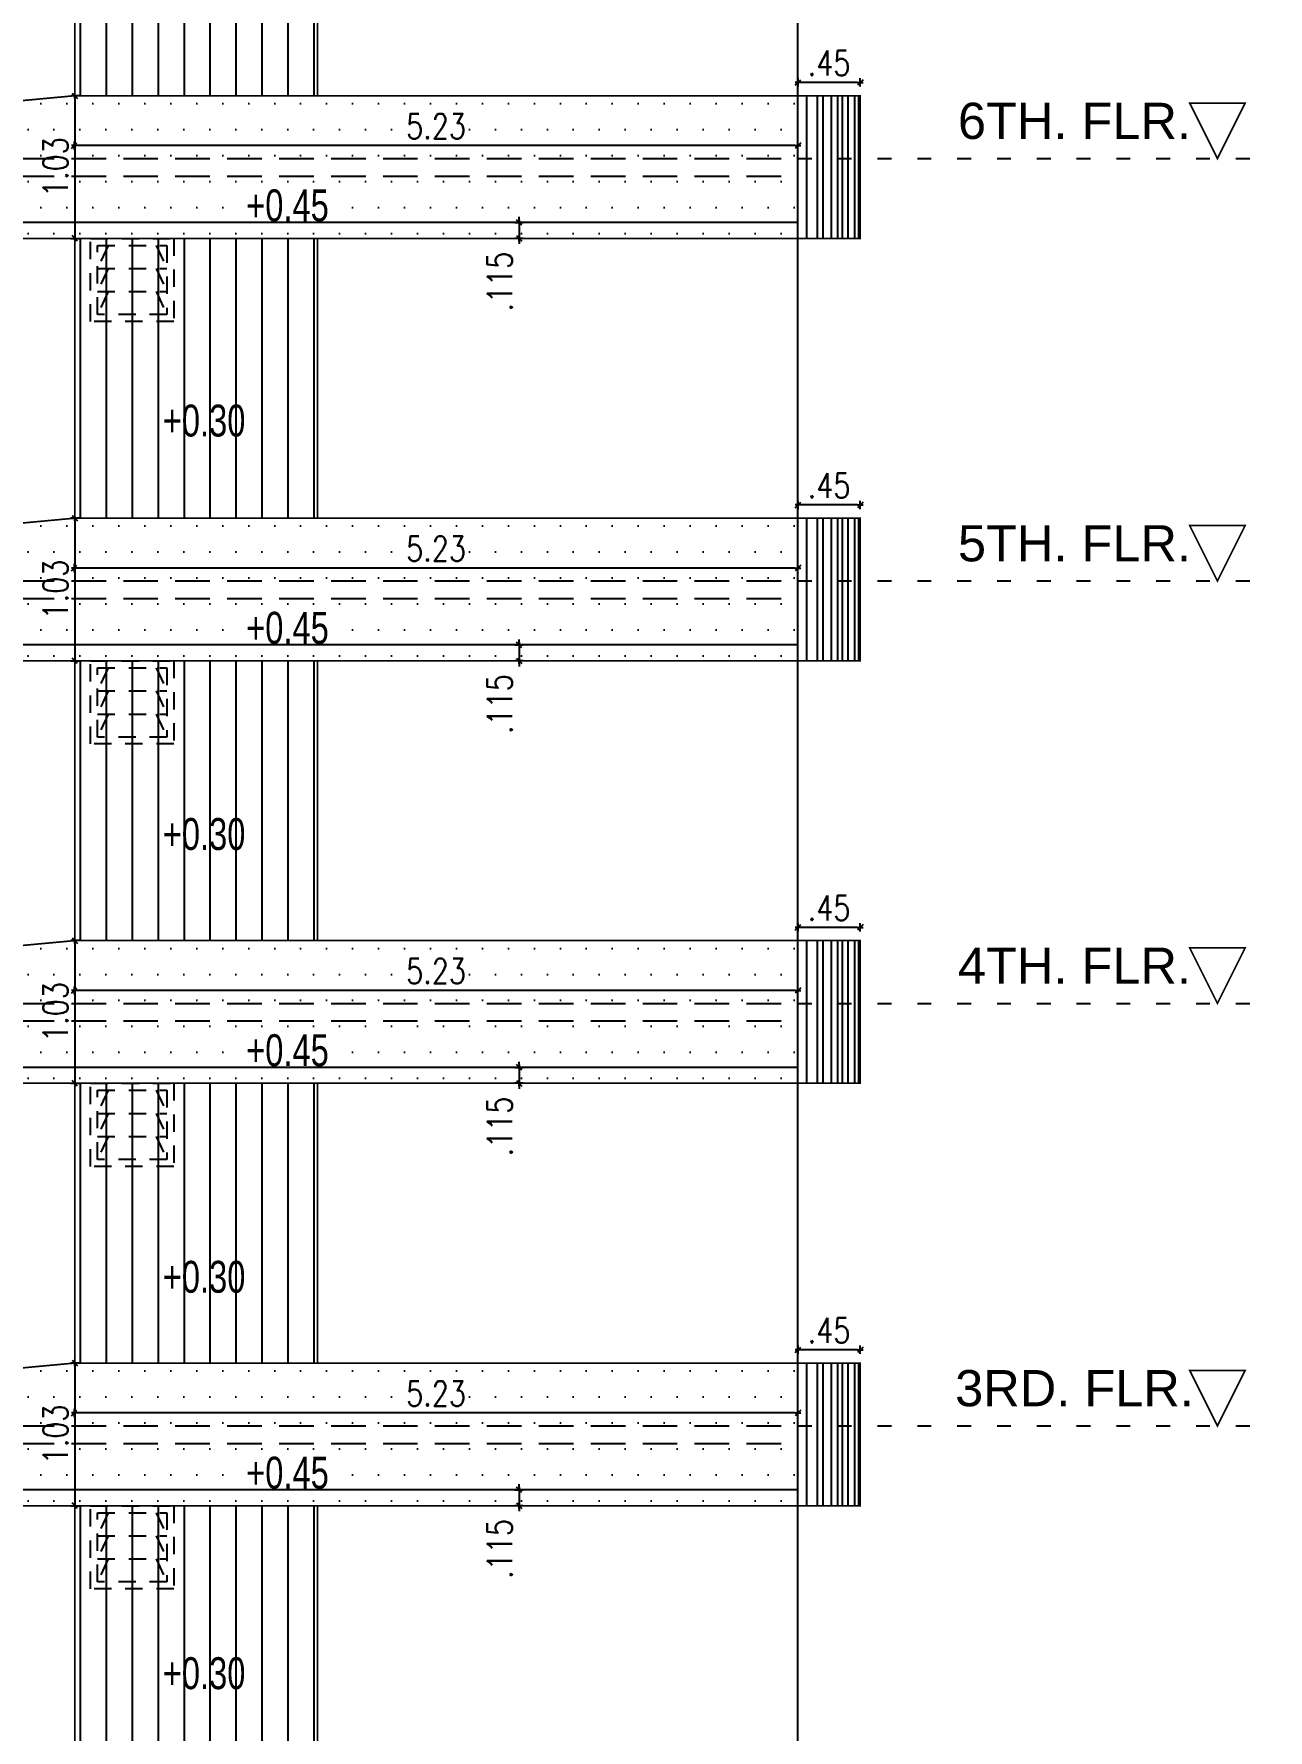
# Model space of a CAD drawing. Header units: inches. Extents: x 14235 to 14499, y 0 to 2549.
# Drawn here: x 14401.8 to 14410.71, y 2422.26 to 2434.5 of the extents above; entities that cross this region are included whole.
import ezdxf
from ezdxf.enums import TextEntityAlignment as Align

# ---------------------------------------------------------------- set-up
doc = ezdxf.new("R2010")
doc.units = ezdxf.units.IN
doc.header["$LTSCALE"] = 0.25
doc.header["$MEASUREMENT"] = 0
doc.header["$PDMODE"] = 35
doc.linetypes.add('DASHEDX2', pattern=[1.5, 1, -0.5])
doc.linetypes.add('DOTX2', pattern=[0.5, 0, -0.5])
for name, color, linetype in [('edges', 1, 'Continuous'), ('ELE.PROJ.', 1, 'Continuous'), ('hatch', 251, 'Continuous'), ('proj-internal', 1, 'DASHEDX2'), ('text-large', 7, 'Continuous'), ('wall', 7, 'Continuous'), ('WORK TEX', 6, 'Continuous'), ('WORKING DIM', 7, 'Continuous')]:
    doc.layers.add(name, color=color, linetype=linetype)
doc.styles.add('ARL', font='swisscl_0.ttf')
doc.styles.add('romans', font='romans.shx', dxfattribs={"width": 0.8})
doc.styles.add('SansSerif', font='sanss__.ttf', dxfattribs={"width": 0.8})
doc.dimstyles.new('121', dxfattribs={"dimscale": 0.1, "dimtxt": 1.8, "dimasz": 0.2, "dimexe": 0.03125, "dimexo": 0.25, "dimgap": 0.5, "dimtad": 1, "dimzin": 4, "dimdsep": 46, "dimtxsty": 'romans', "dimblk1": 'MINITICK', "dimblk2": 'MINITICK', "dimsah": 1, "dimcen": 1, "dimse1": 1, "dimse2": 1, "dimclrd": 252, "dimclre": 256, "dimclrt": 7, "dimadec": 3, "dimazin": 0, "dimtfac": 0.8, "dimtix": 1, "dimtmove": 2, "dimatfit": 3, "dimfxl": 0, "dimtolj": 1, "dimtzin": 3, "dimarcsym": 0})

# ---------------------------------------------------------------- blocks, each defined once
blk = doc.blocks.new('MINITICK')
at = {"color": 7}
for p, q in [((1, 1), (-1, -1)), ((-1, 0), (1, 0)), ((0, -1.5), (0, 1.5))]:
    blk.add_line(p, q, dxfattribs=at)
blk = doc.blocks.new('*D1289')
at = {"layer": 'Defpoints', "color": 0, "transparency": 16777216}
for p in [(14402.09, 2424.906), (14407.316, 2424.906), (14402.09, 2424.546)]:
    blk.add_point(p, dxfattribs=at)
at = {"layer": 'WORKING DIM', "color": 252, "lineweight": -2, "transparency": 16777216}
blk.add_line((14407.296, 2424.546), (14402.11, 2424.546), dxfattribs=at)
at = {"layer": 'WORKING DIM', "color": 252, "lineweight": -2, "transparency": 16777216, "xscale": 0.02, "yscale": 0.02, "zscale": 0.02, "rotation": 180}
blk.add_blockref('MINITICK', (14402.09, 2424.546), dxfattribs=at)
at = {"layer": 'WORKING DIM', "color": 252, "lineweight": -2, "transparency": 16777216, "xscale": 0.02, "yscale": 0.02, "zscale": 0.02}
blk.add_blockref('MINITICK', (14407.316, 2424.546), dxfattribs=at)
at = {"layer": 'WORKING DIM', "color": 7, "transparency": 16777216, "insert": (14404.703, 2424.686), "char_height": 0.18, "attachment_point": 5, "style": 'romans'}
blk.add_mtext('\\A1;5.23', dxfattribs=at)
blk = doc.blocks.new('*D1290')
at = {"layer": 'Defpoints', "color": 0, "transparency": 16777216}
for p in [(14402.095, 2424.906), (14402.095, 2423.876), (14402.095, 2423.876)]:
    blk.add_point(p, dxfattribs=at)
at = {"layer": 'WORKING DIM', "color": 252, "lineweight": -2, "transparency": 16777216}
blk.add_line((14402.095, 2424.886), (14402.095, 2423.896), dxfattribs=at)
at = {"layer": 'WORKING DIM', "color": 252, "lineweight": -2, "transparency": 16777216, "xscale": 0.02, "yscale": 0.02, "zscale": 0.02}
for p, rotation in [((14402.095, 2424.906), 90), ((14402.095, 2423.876), 270)]:
    blk.add_blockref('MINITICK', p, dxfattribs=dict(at, rotation=rotation))
at = {"layer": 'WORKING DIM', "color": 7, "transparency": 16777216, "insert": (14401.955, 2424.391), "char_height": 0.18, "attachment_point": 5, "rotation": 90, "style": 'romans'}
blk.add_mtext('\\A1;1.03', dxfattribs=at)
blk = doc.blocks.new('*D1291')
at = {"layer": 'Defpoints', "color": 0, "transparency": 16777216}
for p in [(14407.316, 2425.002), (14407.316, 2424.906), (14407.766, 2424.906)]:
    blk.add_point(p, dxfattribs=at)
at = {"layer": 'WORKING DIM', "color": 252, "lineweight": -2, "transparency": 16777216}
blk.add_line((14407.746, 2425.002), (14407.336, 2425.002), dxfattribs=at)
at = {"layer": 'WORKING DIM', "color": 252, "lineweight": -2, "transparency": 16777216, "xscale": 0.02, "yscale": 0.02, "zscale": 0.02, "rotation": 180}
blk.add_blockref('MINITICK', (14407.316, 2425.002), dxfattribs=at)
at = {"layer": 'WORKING DIM', "color": 252, "lineweight": -2, "transparency": 16777216, "xscale": 0.02, "yscale": 0.02, "zscale": 0.02}
blk.add_blockref('MINITICK', (14407.766, 2425.002), dxfattribs=at)
at = {"layer": 'WORKING DIM', "color": 7, "transparency": 16777216, "insert": (14407.541, 2425.142), "char_height": 0.18, "attachment_point": 5, "style": 'romans'}
blk.add_mtext('\\A1;.45', dxfattribs=at)
blk = doc.blocks.new('*D1301')
at = {"layer": 'Defpoints', "color": 0, "transparency": 16777216}
for p in [(14402.09, 2427.956), (14407.316, 2427.956), (14402.09, 2427.596)]:
    blk.add_point(p, dxfattribs=at)
at = {"layer": 'WORKING DIM', "color": 252, "lineweight": -2, "transparency": 16777216}
blk.add_line((14407.296, 2427.596), (14402.11, 2427.596), dxfattribs=at)
at = {"layer": 'WORKING DIM', "color": 252, "lineweight": -2, "transparency": 16777216, "xscale": 0.02, "yscale": 0.02, "zscale": 0.02, "rotation": 180}
blk.add_blockref('MINITICK', (14402.09, 2427.596), dxfattribs=at)
at = {"layer": 'WORKING DIM', "color": 252, "lineweight": -2, "transparency": 16777216, "xscale": 0.02, "yscale": 0.02, "zscale": 0.02}
blk.add_blockref('MINITICK', (14407.316, 2427.596), dxfattribs=at)
at = {"layer": 'WORKING DIM', "color": 7, "transparency": 16777216, "insert": (14404.703, 2427.736), "char_height": 0.18, "attachment_point": 5, "style": 'romans'}
blk.add_mtext('\\A1;5.23', dxfattribs=at)
blk = doc.blocks.new('*D1302')
at = {"layer": 'Defpoints', "color": 0, "transparency": 16777216}
for p in [(14402.095, 2427.956), (14402.095, 2426.926), (14402.095, 2426.926)]:
    blk.add_point(p, dxfattribs=at)
at = {"layer": 'WORKING DIM', "color": 252, "lineweight": -2, "transparency": 16777216}
blk.add_line((14402.095, 2427.936), (14402.095, 2426.946), dxfattribs=at)
at = {"layer": 'WORKING DIM', "color": 252, "lineweight": -2, "transparency": 16777216, "xscale": 0.02, "yscale": 0.02, "zscale": 0.02}
for p, rotation in [((14402.095, 2427.956), 90), ((14402.095, 2426.926), 270)]:
    blk.add_blockref('MINITICK', p, dxfattribs=dict(at, rotation=rotation))
at = {"layer": 'WORKING DIM', "color": 7, "transparency": 16777216, "insert": (14401.955, 2427.441), "char_height": 0.18, "attachment_point": 5, "rotation": 90, "style": 'romans'}
blk.add_mtext('\\A1;1.03', dxfattribs=at)
blk = doc.blocks.new('*D1303')
at = {"layer": 'Defpoints', "color": 0, "transparency": 16777216}
for p in [(14407.316, 2428.052), (14407.316, 2427.956), (14407.766, 2427.956)]:
    blk.add_point(p, dxfattribs=at)
at = {"layer": 'WORKING DIM', "color": 252, "lineweight": -2, "transparency": 16777216}
blk.add_line((14407.746, 2428.052), (14407.336, 2428.052), dxfattribs=at)
at = {"layer": 'WORKING DIM', "color": 252, "lineweight": -2, "transparency": 16777216, "xscale": 0.02, "yscale": 0.02, "zscale": 0.02, "rotation": 180}
blk.add_blockref('MINITICK', (14407.316, 2428.052), dxfattribs=at)
at = {"layer": 'WORKING DIM', "color": 252, "lineweight": -2, "transparency": 16777216, "xscale": 0.02, "yscale": 0.02, "zscale": 0.02}
blk.add_blockref('MINITICK', (14407.766, 2428.052), dxfattribs=at)
at = {"layer": 'WORKING DIM', "color": 7, "transparency": 16777216, "insert": (14407.541, 2428.192), "char_height": 0.18, "attachment_point": 5, "style": 'romans'}
blk.add_mtext('\\A1;.45', dxfattribs=at)
blk = doc.blocks.new('*D1313')
at = {"layer": 'Defpoints', "color": 0, "transparency": 16777216}
for p in [(14402.09, 2431.006), (14407.316, 2431.006), (14402.09, 2430.646)]:
    blk.add_point(p, dxfattribs=at)
at = {"layer": 'WORKING DIM', "color": 252, "lineweight": -2, "transparency": 16777216}
blk.add_line((14407.296, 2430.646), (14402.11, 2430.646), dxfattribs=at)
at = {"layer": 'WORKING DIM', "color": 252, "lineweight": -2, "transparency": 16777216, "xscale": 0.02, "yscale": 0.02, "zscale": 0.02, "rotation": 180}
blk.add_blockref('MINITICK', (14402.09, 2430.646), dxfattribs=at)
at = {"layer": 'WORKING DIM', "color": 252, "lineweight": -2, "transparency": 16777216, "xscale": 0.02, "yscale": 0.02, "zscale": 0.02}
blk.add_blockref('MINITICK', (14407.316, 2430.646), dxfattribs=at)
at = {"layer": 'WORKING DIM', "color": 7, "transparency": 16777216, "insert": (14404.703, 2430.786), "char_height": 0.18, "attachment_point": 5, "style": 'romans'}
blk.add_mtext('\\A1;5.23', dxfattribs=at)
blk = doc.blocks.new('*D1314')
at = {"layer": 'Defpoints', "color": 0, "transparency": 16777216}
for p in [(14402.095, 2431.006), (14402.095, 2429.976), (14402.095, 2429.976)]:
    blk.add_point(p, dxfattribs=at)
at = {"layer": 'WORKING DIM', "color": 252, "lineweight": -2, "transparency": 16777216}
blk.add_line((14402.095, 2430.986), (14402.095, 2429.996), dxfattribs=at)
at = {"layer": 'WORKING DIM', "color": 252, "lineweight": -2, "transparency": 16777216, "xscale": 0.02, "yscale": 0.02, "zscale": 0.02}
for p, rotation in [((14402.095, 2431.006), 90), ((14402.095, 2429.976), 270)]:
    blk.add_blockref('MINITICK', p, dxfattribs=dict(at, rotation=rotation))
at = {"layer": 'WORKING DIM', "color": 7, "transparency": 16777216, "insert": (14401.955, 2430.491), "char_height": 0.18, "attachment_point": 5, "rotation": 90, "style": 'romans'}
blk.add_mtext('\\A1;1.03', dxfattribs=at)
blk = doc.blocks.new('*D1315')
at = {"layer": 'Defpoints', "color": 0, "transparency": 16777216}
for p in [(14407.316, 2431.102), (14407.316, 2431.006), (14407.766, 2431.006)]:
    blk.add_point(p, dxfattribs=at)
at = {"layer": 'WORKING DIM', "color": 252, "lineweight": -2, "transparency": 16777216}
blk.add_line((14407.746, 2431.102), (14407.336, 2431.102), dxfattribs=at)
at = {"layer": 'WORKING DIM', "color": 252, "lineweight": -2, "transparency": 16777216, "xscale": 0.02, "yscale": 0.02, "zscale": 0.02, "rotation": 180}
blk.add_blockref('MINITICK', (14407.316, 2431.102), dxfattribs=at)
at = {"layer": 'WORKING DIM', "color": 252, "lineweight": -2, "transparency": 16777216, "xscale": 0.02, "yscale": 0.02, "zscale": 0.02}
blk.add_blockref('MINITICK', (14407.766, 2431.102), dxfattribs=at)
at = {"layer": 'WORKING DIM', "color": 7, "transparency": 16777216, "insert": (14407.541, 2431.242), "char_height": 0.18, "attachment_point": 5, "style": 'romans'}
blk.add_mtext('\\A1;.45', dxfattribs=at)
blk = doc.blocks.new('*D1325')
at = {"layer": 'Defpoints', "color": 0, "transparency": 16777216}
for p in [(14402.09, 2434.056), (14407.316, 2434.056), (14402.09, 2433.696)]:
    blk.add_point(p, dxfattribs=at)
at = {"layer": 'WORKING DIM', "color": 252, "lineweight": -2, "transparency": 16777216}
blk.add_line((14407.296, 2433.696), (14402.11, 2433.696), dxfattribs=at)
at = {"layer": 'WORKING DIM', "color": 252, "lineweight": -2, "transparency": 16777216, "xscale": 0.02, "yscale": 0.02, "zscale": 0.02, "rotation": 180}
blk.add_blockref('MINITICK', (14402.09, 2433.696), dxfattribs=at)
at = {"layer": 'WORKING DIM', "color": 252, "lineweight": -2, "transparency": 16777216, "xscale": 0.02, "yscale": 0.02, "zscale": 0.02}
blk.add_blockref('MINITICK', (14407.316, 2433.696), dxfattribs=at)
at = {"layer": 'WORKING DIM', "color": 7, "transparency": 16777216, "insert": (14404.703, 2433.836), "char_height": 0.18, "attachment_point": 5, "style": 'romans'}
blk.add_mtext('\\A1;5.23', dxfattribs=at)
blk = doc.blocks.new('*D1326')
at = {"layer": 'Defpoints', "color": 0, "transparency": 16777216}
for p in [(14402.095, 2434.056), (14402.095, 2433.026), (14402.095, 2433.026)]:
    blk.add_point(p, dxfattribs=at)
at = {"layer": 'WORKING DIM', "color": 252, "lineweight": -2, "transparency": 16777216}
blk.add_line((14402.095, 2434.036), (14402.095, 2433.046), dxfattribs=at)
at = {"layer": 'WORKING DIM', "color": 252, "lineweight": -2, "transparency": 16777216, "xscale": 0.02, "yscale": 0.02, "zscale": 0.02}
for p, rotation in [((14402.095, 2434.056), 90), ((14402.095, 2433.026), 270)]:
    blk.add_blockref('MINITICK', p, dxfattribs=dict(at, rotation=rotation))
at = {"layer": 'WORKING DIM', "color": 7, "transparency": 16777216, "insert": (14401.955, 2433.541), "char_height": 0.18, "attachment_point": 5, "rotation": 90, "style": 'romans'}
blk.add_mtext('\\A1;1.03', dxfattribs=at)
blk = doc.blocks.new('*D1327')
at = {"layer": 'Defpoints', "color": 0, "transparency": 16777216}
for p in [(14407.316, 2434.152), (14407.316, 2434.056), (14407.766, 2434.056)]:
    blk.add_point(p, dxfattribs=at)
at = {"layer": 'WORKING DIM', "color": 252, "lineweight": -2, "transparency": 16777216}
blk.add_line((14407.746, 2434.152), (14407.336, 2434.152), dxfattribs=at)
at = {"layer": 'WORKING DIM', "color": 252, "lineweight": -2, "transparency": 16777216, "xscale": 0.02, "yscale": 0.02, "zscale": 0.02, "rotation": 180}
blk.add_blockref('MINITICK', (14407.316, 2434.152), dxfattribs=at)
at = {"layer": 'WORKING DIM', "color": 252, "lineweight": -2, "transparency": 16777216, "xscale": 0.02, "yscale": 0.02, "zscale": 0.02}
blk.add_blockref('MINITICK', (14407.766, 2434.152), dxfattribs=at)
at = {"layer": 'WORKING DIM', "color": 7, "transparency": 16777216, "insert": (14407.541, 2434.292), "char_height": 0.18, "attachment_point": 5, "style": 'romans'}
blk.add_mtext('\\A1;.45', dxfattribs=at)
blk = doc.blocks.new('*D1532')
at = {"layer": 'Defpoints', "color": 0, "transparency": 16777216}
for p in [(14404.997, 2423.991), (14404.997, 2423.876), (14405.303, 2423.876)]:
    blk.add_point(p, dxfattribs=at)
at = {"layer": 'WORKING DIM', "color": 252, "lineweight": -2, "transparency": 16777216}
for p, q in [((14405.303, 2424.011), (14405.303, 2424.031)), ((14405.303, 2423.991), (14405.303, 2423.876)), ((14405.303, 2423.856), (14405.303, 2423.836))]:
    blk.add_line(p, q, dxfattribs=at)
at = {"layer": 'WORKING DIM', "color": 252, "lineweight": -2, "transparency": 16777216, "xscale": 0.02, "yscale": 0.02, "zscale": 0.02}
for p, rotation in [((14405.303, 2423.991), 270), ((14405.303, 2423.876), 90)]:
    blk.add_blockref('MINITICK', p, dxfattribs=dict(at, rotation=rotation))
at = {"layer": 'WORKING DIM', "color": 7, "transparency": 16777216, "insert": (14405.163, 2423.564), "char_height": 0.18, "attachment_point": 5, "rotation": 90, "style": 'romans'}
blk.add_mtext('\\A1;.115', dxfattribs=at)
blk = doc.blocks.new('*D1534')
at = {"layer": 'Defpoints', "color": 0, "transparency": 16777216}
for p in [(14404.997, 2427.041), (14404.997, 2426.926), (14405.303, 2426.926)]:
    blk.add_point(p, dxfattribs=at)
at = {"layer": 'WORKING DIM', "color": 252, "lineweight": -2, "transparency": 16777216}
for p, q in [((14405.303, 2427.061), (14405.303, 2427.081)), ((14405.303, 2427.041), (14405.303, 2426.926)), ((14405.303, 2426.906), (14405.303, 2426.886))]:
    blk.add_line(p, q, dxfattribs=at)
at = {"layer": 'WORKING DIM', "color": 252, "lineweight": -2, "transparency": 16777216, "xscale": 0.02, "yscale": 0.02, "zscale": 0.02}
for p, rotation in [((14405.303, 2427.041), 270), ((14405.303, 2426.926), 90)]:
    blk.add_blockref('MINITICK', p, dxfattribs=dict(at, rotation=rotation))
at = {"layer": 'WORKING DIM', "color": 7, "transparency": 16777216, "insert": (14405.163, 2426.614), "char_height": 0.18, "attachment_point": 5, "rotation": 90, "style": 'romans'}
blk.add_mtext('\\A1;.115', dxfattribs=at)
blk = doc.blocks.new('*D1536')
at = {"layer": 'Defpoints', "color": 0, "transparency": 16777216}
for p in [(14404.997, 2430.091), (14404.997, 2429.976), (14405.303, 2429.976)]:
    blk.add_point(p, dxfattribs=at)
at = {"layer": 'WORKING DIM', "color": 252, "lineweight": -2, "transparency": 16777216}
for p, q in [((14405.303, 2430.111), (14405.303, 2430.131)), ((14405.303, 2430.091), (14405.303, 2429.976)), ((14405.303, 2429.956), (14405.303, 2429.936))]:
    blk.add_line(p, q, dxfattribs=at)
at = {"layer": 'WORKING DIM', "color": 252, "lineweight": -2, "transparency": 16777216, "xscale": 0.02, "yscale": 0.02, "zscale": 0.02}
for p, rotation in [((14405.303, 2430.091), 270), ((14405.303, 2429.976), 90)]:
    blk.add_blockref('MINITICK', p, dxfattribs=dict(at, rotation=rotation))
at = {"layer": 'WORKING DIM', "color": 7, "transparency": 16777216, "insert": (14405.163, 2429.664), "char_height": 0.18, "attachment_point": 5, "rotation": 90, "style": 'romans'}
blk.add_mtext('\\A1;.115', dxfattribs=at)
blk = doc.blocks.new('*D1538')
at = {"layer": 'Defpoints', "color": 0, "transparency": 16777216}
for p in [(14404.997, 2433.141), (14404.997, 2433.026), (14405.303, 2433.026)]:
    blk.add_point(p, dxfattribs=at)
at = {"layer": 'WORKING DIM', "color": 252, "lineweight": -2, "transparency": 16777216}
for p, q in [((14405.303, 2433.161), (14405.303, 2433.181)), ((14405.303, 2433.141), (14405.303, 2433.026)), ((14405.303, 2433.006), (14405.303, 2432.986))]:
    blk.add_line(p, q, dxfattribs=at)
at = {"layer": 'WORKING DIM', "color": 252, "lineweight": -2, "transparency": 16777216, "xscale": 0.02, "yscale": 0.02, "zscale": 0.02}
for p, rotation in [((14405.303, 2433.141), 270), ((14405.303, 2433.026), 90)]:
    blk.add_blockref('MINITICK', p, dxfattribs=dict(at, rotation=rotation))
at = {"layer": 'WORKING DIM', "color": 7, "transparency": 16777216, "insert": (14405.163, 2432.714), "char_height": 0.18, "attachment_point": 5, "rotation": 90, "style": 'romans'}
blk.add_mtext('\\A1;.115', dxfattribs=at)

msp = doc.modelspace()

# ---------------------------------------------------------------- hatches: boundary and pattern name
at = {"layer": 'hatch'}
h = msp.add_hatch(dxfattribs=at)
h.set_pattern_fill('ANSI31', color=36, scale=1.5, angle=45)
h.set_pattern_definition([(90, (-44.1771, 15.25), (-0.1875, 3e-17), [])])
h.paths.add_polyline_path([(14403.848, 2436.076), (14402.095, 2436.076), (14402.095, 2434.056), (14403.848, 2434.056)])
at = {"layer": 'hatch', "true_color": 0xc7b399}
h = msp.add_hatch(dxfattribs=at)
h.set_pattern_fill('DOTS', color=253, scale=3)
h.set_pattern_definition([(0, (-42.02476, 15.25), (0.09375, 0.1875), [0, -0.1875])])
h.paths.add_polyline_path([(14407.316, 2434.056), (14402.09, 2434.056), (14398.97, 2433.766), (14398.97, 2433.745), (14397.667, 2433.639), (14397.667, 2433.026), (14407.316, 2433.026)])
at = {"layer": 'hatch'}
h = msp.add_hatch(dxfattribs=at)
h.set_pattern_fill('ANSI31', color=36, scale=1.5, angle=45)
h.set_pattern_definition([(90, (-44.1771, 12.2), (-0.1875, 3e-17), [])])
h.paths.add_polyline_path([(14403.848, 2433.026), (14402.095, 2433.026), (14402.095, 2431.006), (14403.848, 2431.006)])
at = {"layer": 'hatch', "true_color": 0xc7b399}
h = msp.add_hatch(dxfattribs=at)
h.set_pattern_fill('DOTS', color=253, scale=3)
h.set_pattern_definition([(0, (-42.02476, 12.2), (0.09375, 0.1875), [0, -0.1875])])
h.paths.add_polyline_path([(14407.316, 2431.006), (14402.09, 2431.006), (14398.97, 2430.716), (14398.97, 2430.695), (14397.667, 2430.589), (14397.667, 2429.976), (14407.316, 2429.976)])
at = {"layer": 'hatch'}
h = msp.add_hatch(dxfattribs=at)
h.set_pattern_fill('ANSI31', color=36, scale=1.5, angle=45)
h.set_pattern_definition([(90, (-44.1771, 9.15), (-0.1875, 3e-17), [])])
h.paths.add_polyline_path([(14403.848, 2429.976), (14402.095, 2429.976), (14402.095, 2427.956), (14403.848, 2427.956)])
at = {"layer": 'hatch', "true_color": 0xc7b399}
h = msp.add_hatch(dxfattribs=at)
h.set_pattern_fill('DOTS', color=253, scale=3)
h.set_pattern_definition([(0, (-42.02476, 9.15), (0.09375, 0.1875), [0, -0.1875])])
h.paths.add_polyline_path([(14407.316, 2427.956), (14402.09, 2427.956), (14398.97, 2427.666), (14398.97, 2427.645), (14397.667, 2427.539), (14397.667, 2426.926), (14407.316, 2426.926)])
at = {"layer": 'hatch'}
h = msp.add_hatch(dxfattribs=at)
h.set_pattern_fill('ANSI31', color=36, scale=1.5, angle=45)
h.set_pattern_definition([(90, (-44.1771, 6.10003), (-0.1875, 3e-17), [])])
h.paths.add_polyline_path([(14403.848, 2426.926), (14402.095, 2426.926), (14402.095, 2424.906), (14403.848, 2424.906)])
at = {"layer": 'hatch', "true_color": 0xc7b399}
h = msp.add_hatch(dxfattribs=at)
h.set_pattern_fill('DOTS', color=253, scale=3)
h.set_pattern_definition([(0, (-42.02476, 6.10003), (0.09375, 0.1875), [0, -0.1875])])
h.paths.add_polyline_path([(14407.316, 2424.906), (14402.09, 2424.906), (14398.97, 2424.616), (14398.97, 2424.595), (14397.667, 2424.489), (14397.667, 2423.876), (14407.316, 2423.876)])
at = {"layer": 'hatch'}
h = msp.add_hatch(dxfattribs=at)
h.set_pattern_fill('ANSI31', color=36, scale=1.5, angle=45)
h.set_pattern_definition([(90, (-44.1771, 3.05), (-0.1875, 3e-17), [])])
h.paths.add_polyline_path([(14403.848, 2423.876), (14402.095, 2423.876), (14402.095, 2421.856), (14403.848, 2421.856)])

# ---------------------------------------------------------------- linework, layer by layer
at = {"layer": 'edges', "const_width": 0.012}
for points in [[(14410.545, 2434.003), (14410.145, 2434.003), (14410.345, 2433.603)], [(14410.545, 2430.953), (14410.145, 2430.953), (14410.345, 2430.553)], [(14410.545, 2427.903), (14410.145, 2427.903), (14410.345, 2427.503)], [(14410.545, 2424.853), (14410.145, 2424.853), (14410.345, 2424.453)]]:
    msp.add_lwpolyline(points, close=True, dxfattribs=at)
at = {"layer": 'ELE.PROJ.', "color": 8}
for p, q in [((14407.377, 2434.056), (14407.377, 2433.026)), ((14407.455, 2434.056), (14407.455, 2433.026)), ((14407.495, 2434.056), (14407.495, 2433.026)), ((14407.556, 2434.056), (14407.556, 2433.026)), ((14407.602, 2434.056), (14407.602, 2433.026)), ((14407.635, 2434.056), (14407.635, 2433.026)), ((14407.676, 2434.056), (14407.676, 2433.026)), ((14407.725, 2434.056), (14407.725, 2433.026)), ((14407.754, 2434.056), (14407.754, 2433.026)), ((14407.377, 2431.006), (14407.377, 2429.976)), ((14407.455, 2431.006), (14407.455, 2429.976)), ((14407.495, 2431.006), (14407.495, 2429.976)), ((14407.556, 2431.006), (14407.556, 2429.976)), ((14407.602, 2431.006), (14407.602, 2429.976)), ((14407.635, 2431.006), (14407.635, 2429.976)), ((14407.676, 2431.006), (14407.676, 2429.976)), ((14407.725, 2431.006), (14407.725, 2429.976)), ((14407.754, 2431.006), (14407.754, 2429.976)), ((14407.377, 2427.956), (14407.377, 2426.926)), ((14407.455, 2427.956), (14407.455, 2426.926)), ((14407.495, 2427.956), (14407.495, 2426.926)), ((14407.556, 2427.956), (14407.556, 2426.926)), ((14407.602, 2427.956), (14407.602, 2426.926)), ((14407.635, 2427.956), (14407.635, 2426.926)), ((14407.676, 2427.956), (14407.676, 2426.926)), ((14407.725, 2427.956), (14407.725, 2426.926)), ((14407.754, 2427.956), (14407.754, 2426.926)), ((14407.377, 2424.906), (14407.377, 2423.876)), ((14407.455, 2424.906), (14407.455, 2423.876)), ((14407.495, 2424.906), (14407.495, 2423.876)), ((14407.556, 2424.906), (14407.556, 2423.876)), ((14407.602, 2424.906), (14407.602, 2423.876)), ((14407.635, 2424.906), (14407.635, 2423.876)), ((14407.676, 2424.906), (14407.676, 2423.876)), ((14407.725, 2424.906), (14407.725, 2423.876)), ((14407.754, 2424.906), (14407.754, 2423.876))]:
    msp.add_line(p, q, dxfattribs=at)
at = {"layer": 'ELE.PROJ.'}
for p, q in [((14407.316, 2433.141), (14397.217, 2433.141)), ((14407.316, 2430.091), (14397.217, 2430.091)), ((14407.316, 2427.041), (14397.217, 2427.041)), ((14407.316, 2423.991), (14397.217, 2423.991))]:
    msp.add_line(p, q, dxfattribs=at)
at = {"layer": 'ELE.PROJ.', "color": 36, "const_width": 0.012}
for points in [[(14403.848, 2434.056), (14402.095, 2434.056), (14402.095, 2436.076), (14403.848, 2436.076)], [(14403.848, 2431.006), (14402.095, 2431.006), (14402.095, 2433.026), (14403.848, 2433.026)], [(14403.848, 2427.956), (14402.095, 2427.956), (14402.095, 2429.976), (14403.848, 2429.976)], [(14403.848, 2424.906), (14402.095, 2424.906), (14402.095, 2426.926), (14403.848, 2426.926)], [(14403.848, 2421.856), (14402.095, 2421.856), (14402.095, 2423.876), (14403.848, 2423.876)]]:
    msp.add_lwpolyline(points, close=True, dxfattribs=at)
at = {"layer": 'ELE.PROJ.', "const_width": 0.012}
for points in [[(14397.217, 2433.026), (14407.766, 2433.026), (14407.766, 2434.056), (14402.09, 2434.056), (14397.217, 2433.603)], [(14397.217, 2429.976), (14407.766, 2429.976), (14407.766, 2431.006), (14402.09, 2431.006), (14397.217, 2430.553)], [(14397.217, 2426.926), (14407.766, 2426.926), (14407.766, 2427.956), (14402.09, 2427.956), (14397.217, 2427.503)], [(14397.217, 2423.876), (14407.766, 2423.876), (14407.766, 2424.906), (14402.09, 2424.906), (14397.217, 2424.453)]]:
    msp.add_lwpolyline(points, close=True, dxfattribs=at)
at = {"layer": 'proj-internal', "color": 251}
for p, q in [((14381.82, 2433.603), (14407.316, 2433.603)), ((14381.82, 2433.476), (14407.316, 2433.476)), ((14381.82, 2430.553), (14407.316, 2430.553)), ((14381.82, 2430.426), (14407.316, 2430.426)), ((14381.82, 2427.503), (14407.316, 2427.503)), ((14381.82, 2427.376), (14407.316, 2427.376)), ((14381.82, 2424.453), (14407.316, 2424.453)), ((14381.82, 2424.326), (14407.316, 2424.326))]:
    msp.add_line(p, q, dxfattribs=at)
at = {"layer": 'proj-internal', "color": 251, "ltscale": 0.5}
for p, q in [((14402.259, 2432.976), (14402.759, 2432.976)), ((14402.259, 2432.476), (14402.259, 2432.976)), ((14402.335, 2432.976), (14402.259, 2432.809)), ((14402.683, 2432.976), (14402.759, 2432.809)), ((14402.759, 2432.976), (14402.759, 2432.476)), ((14402.259, 2432.809), (14402.759, 2432.809)), ((14402.335, 2432.809), (14402.259, 2432.642)), ((14402.683, 2432.809), (14402.759, 2432.642)), ((14402.259, 2432.642), (14402.759, 2432.642)), ((14402.335, 2432.642), (14402.259, 2432.476)), ((14402.683, 2432.642), (14402.759, 2432.476)), ((14402.759, 2432.476), (14402.259, 2432.476)), ((14402.259, 2429.926), (14402.759, 2429.926)), ((14402.259, 2429.426), (14402.259, 2429.926)), ((14402.335, 2429.926), (14402.259, 2429.759)), ((14402.683, 2429.926), (14402.759, 2429.759)), ((14402.759, 2429.926), (14402.759, 2429.426)), ((14402.259, 2429.759), (14402.759, 2429.759)), ((14402.335, 2429.759), (14402.259, 2429.592)), ((14402.683, 2429.759), (14402.759, 2429.592)), ((14402.259, 2429.592), (14402.759, 2429.592)), ((14402.335, 2429.592), (14402.259, 2429.426)), ((14402.683, 2429.592), (14402.759, 2429.426)), ((14402.759, 2429.426), (14402.259, 2429.426)), ((14402.259, 2426.876), (14402.759, 2426.876)), ((14402.259, 2426.376), (14402.259, 2426.876)), ((14402.335, 2426.876), (14402.259, 2426.709)), ((14402.683, 2426.876), (14402.759, 2426.709)), ((14402.759, 2426.876), (14402.759, 2426.376)), ((14402.259, 2426.709), (14402.759, 2426.709)), ((14402.335, 2426.709), (14402.259, 2426.542)), ((14402.683, 2426.709), (14402.759, 2426.542)), ((14402.259, 2426.542), (14402.759, 2426.542)), ((14402.335, 2426.542), (14402.259, 2426.376)), ((14402.683, 2426.542), (14402.759, 2426.376)), ((14402.759, 2426.376), (14402.259, 2426.376)), ((14402.259, 2423.826), (14402.759, 2423.826)), ((14402.259, 2423.326), (14402.259, 2423.826)), ((14402.335, 2423.826), (14402.259, 2423.659)), ((14402.683, 2423.826), (14402.759, 2423.659)), ((14402.759, 2423.826), (14402.759, 2423.326)), ((14402.259, 2423.659), (14402.759, 2423.659)), ((14402.335, 2423.659), (14402.259, 2423.492)), ((14402.683, 2423.659), (14402.759, 2423.492)), ((14402.259, 2423.492), (14402.759, 2423.492)), ((14402.335, 2423.492), (14402.259, 2423.326)), ((14402.683, 2423.492), (14402.759, 2423.326)), ((14402.759, 2423.326), (14402.259, 2423.326))]:
    msp.add_line(p, q, dxfattribs=at)
for points in [[(14402.209, 2433.026), (14402.809, 2433.026), (14402.809, 2432.426), (14402.209, 2432.426)], [(14402.209, 2429.976), (14402.809, 2429.976), (14402.809, 2429.376), (14402.209, 2429.376)], [(14402.209, 2426.926), (14402.809, 2426.926), (14402.809, 2426.326), (14402.209, 2426.326)], [(14402.209, 2423.876), (14402.809, 2423.876), (14402.809, 2423.276), (14402.209, 2423.276)]]:
    msp.add_lwpolyline(points, close=True, dxfattribs=at)
at = {"layer": 'wall'}
msp.add_line((14407.316, 2414.976), (14407.316, 2456.103), dxfattribs=at)
at = {"layer": 'wall', "linetype": 'DOTX2', "ltscale": 1.5}
for p, q in [((14407.316, 2433.603), (14410.711, 2433.603)), ((14407.316, 2430.553), (14410.711, 2430.553)), ((14407.316, 2427.503), (14410.711, 2427.503)), ((14407.316, 2424.453), (14410.711, 2424.453))]:
    msp.add_line(p, q, dxfattribs=at)

# ---------------------------------------------------------------- texts
at = {"layer": 'text-large', "lineweight": -3, "style": 'SansSerif'}
for s, p in [('6TH. FLR.', (14409.313, 2433.875)), ('5TH. FLR.', (14409.313, 2430.825)), ('4TH. FLR.', (14409.313, 2427.775)), ('3RD. FLR.', (14409.313, 2424.725))]:
    msp.add_text(s, height=0.2613, dxfattribs=at).set_placement(p, align=Align.MIDDLE_CENTER)
at = {"layer": 'WORK TEX', "color": 7, "style": 'ARL'}
for s, p in [('+0.45 ', (14403.663, 2433.265)), ('+0.30', (14403.028, 2431.711)), ('+0.45 ', (14403.663, 2430.215)), ('+0.30', (14403.028, 2428.726)), ('+0.45 ', (14403.663, 2427.165)), ('+0.30', (14403.028, 2425.529)), ('+0.45 ', (14403.663, 2424.115)), ('+0.30', (14403.028, 2422.667))]:
    msp.add_text(s, height=0.23, dxfattribs=at).set_placement(p, align=Align.MIDDLE_CENTER)

# ---------------------------------------------------------------- dimensions: what is measured, and where the dimension line sits
at = {"layer": 'WORKING DIM'}
for base, p1, p2, picture, middle in [((14407.316, 2434.152), (14407.766, 2434.056), (14407.316, 2434.056), '*D1327', (14407.541, 2434.292)), ((14402.09, 2433.696), (14407.316, 2434.056), (14402.09, 2434.056), '*D1325', (14404.703, 2433.836)), ((14407.316, 2431.102), (14407.766, 2431.006), (14407.316, 2431.006), '*D1315', (14407.541, 2431.242)), ((14402.09, 2430.646), (14407.316, 2431.006), (14402.09, 2431.006), '*D1313', (14404.703, 2430.786)), ((14407.316, 2428.052), (14407.766, 2427.956), (14407.316, 2427.956), '*D1303', (14407.541, 2428.192)), ((14402.09, 2427.596), (14407.316, 2427.956), (14402.09, 2427.956), '*D1301', (14404.703, 2427.736)), ((14407.316, 2425.002), (14407.766, 2424.906), (14407.316, 2424.906), '*D1291', (14407.541, 2425.142)), ((14402.09, 2424.546), (14407.316, 2424.906), (14402.09, 2424.906), '*D1289', (14404.703, 2424.686))]:
    dim = msp.add_linear_dim(base=base, p1=p1, p2=p2, dimstyle='121', override={"dimfxl": 0.18, "dimfxlon": 1}, dxfattribs=at)
    dim.commit()
    dim.dimension.update_dxf_attribs({"geometry": picture, "text_midpoint": middle})
for base, p1, p2, picture, middle in [((14402.095, 2433.026), (14402.095, 2434.056), (14402.095, 2433.026), '*D1326', (14401.955, 2433.541)), ((14402.095, 2429.976), (14402.095, 2431.006), (14402.095, 2429.976), '*D1314', (14401.955, 2430.491)), ((14402.095, 2426.926), (14402.095, 2427.956), (14402.095, 2426.926), '*D1302', (14401.955, 2427.441)), ((14402.095, 2423.876), (14402.095, 2424.906), (14402.095, 2423.876), '*D1290', (14401.955, 2424.391))]:
    dim = msp.add_linear_dim(base=base, p1=p1, p2=p2, angle=90, dimstyle='121', override={"dimfxl": 0.18, "dimfxlon": 1}, dxfattribs=at)
    dim.commit()
    dim.dimension.update_dxf_attribs({"geometry": picture, "text_midpoint": middle})
for base, p1, p2, picture, middle in [((14405.303, 2433.026), (14404.997, 2433.141), (14404.997, 2433.026), '*D1538', (14405.163, 2432.714)), ((14405.303, 2429.976), (14404.997, 2430.091), (14404.997, 2429.976), '*D1536', (14405.163, 2429.664)), ((14405.303, 2426.926), (14404.997, 2427.041), (14404.997, 2426.926), '*D1534', (14405.163, 2426.614)), ((14405.303, 2423.876), (14404.997, 2423.991), (14404.997, 2423.876), '*D1532', (14405.163, 2423.564))]:
    dim = msp.add_linear_dim(base=base, p1=p1, p2=p2, angle=90, text='.115', dimstyle='121', override={"dimfxl": 0.18, "dimfxlon": 1}, dxfattribs=at)
    dim.commit()
    dim.dimension.update_dxf_attribs({"geometry": picture, "text_midpoint": middle, "dimtype": 160})

doc.saveas('drawing.dxf')
